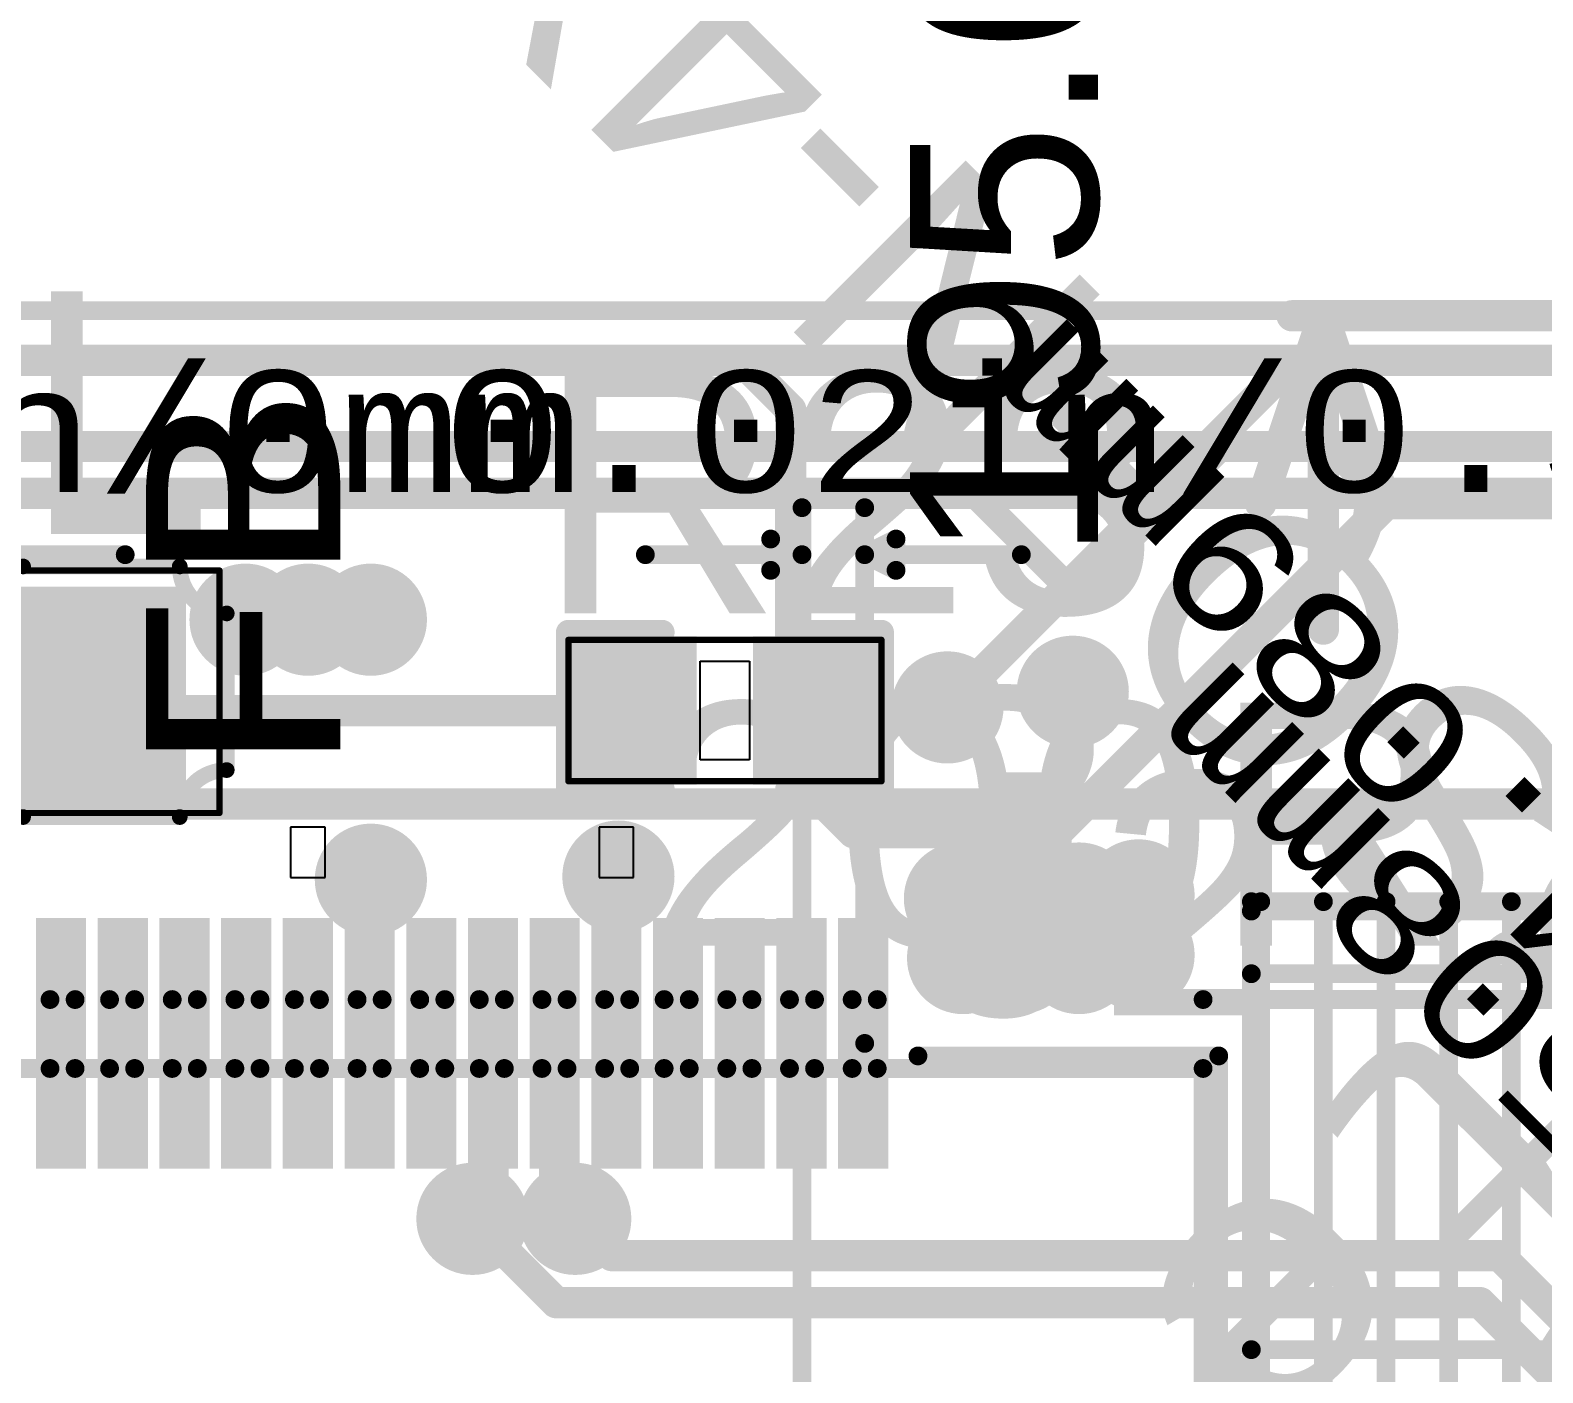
# Model space of a CAD drawing. Header units: inches. Extents: x -2.12 to 4.45, y -3.15 to 1.57.
# Drawn here: x 0.6201 to 1.1028, y -0.063 to 0.3655 of the extents above; entities that cross this region are included whole.
import ezdxf

# ---------------------------------------------------------------- set-up
doc = ezdxf.new("R2010")
doc.units = ezdxf.units.IN
doc.header["$MEASUREMENT"] = 0
for name, color, linetype in [('Bottom', 5, 'Continuous'), ('Bottom Solder', 6, 'Continuous'), ('Dimension', 6, 'Continuous'), ('Keep-Out Layer', 6, 'Continuous'), ('Measures', 56, 'Continuous'), ('tDocu', 76, 'Continuous'), ('Top', 1, 'Continuous'), ('Top Glue Points', 56, 'Continuous'), ('Top Overlay', 2, 'Continuous'), ('Top Paste', 8, 'Continuous'), ('Top Solder', 216, 'Continuous'), ('Top Value', 56, 'Continuous'), ('tPlace', 56, 'Continuous'), ('Via Holes', 16, 'Continuous')]:
    doc.layers.add(name, color=color, linetype=linetype)
doc.styles.add('Arial', font='', dxfattribs={"height": 0.2})
doc.styles.add('Courier New', font='', dxfattribs={"height": 0.2})
doc.styles.get('Arial').set_extended_font_data('Arial')
doc.styles.get('Courier New').set_extended_font_data('Courier New')

# ---------------------------------------------------------------- blocks, each defined once
blk = doc.blocks.new('LED_0805_14')
at = {"layer": 'Top'}
for points in [[(-0.06299, 0.02953), (-0.01181, 0.02953), (-0.01181, -0.02953), (-0.06299, -0.02953)], [(0.01181, 0.02953), (0.06299, 0.02953), (0.06299, -0.02953), (0.01181, -0.02953)]]:
    blk.add_hatch(color=1, dxfattribs=at).paths.add_polyline_path(points)
at = {"layer": 'Top Paste'}
for points in [[(-0.06299, 0.02953), (-0.01181, 0.02953), (-0.01181, -0.02953), (-0.06299, -0.02953)], [(0.01181, 0.02953), (0.06299, 0.02953), (0.06299, -0.02953), (0.01181, -0.02953)]]:
    blk.add_hatch(color=8, dxfattribs=at).paths.add_polyline_path(points)
at = {"layer": 'Top Solder'}
for points in [[(-0.06699, 0.03353), (-0.00781, 0.03353), (-0.00781, -0.03353), (-0.06699, -0.03353)], [(0.00781, 0.03353), (0.06699, 0.03353), (0.06699, -0.03353), (0.00781, -0.03353)]]:
    blk.add_hatch(color=216, dxfattribs=at).paths.add_polyline_path(points)
at = {"layer": 'Top', "const_width": 0.002}
for points in [[(-0.07768, 0.0387), (-0.07768, -0.0387)], [(0.07768, 0.0387), (-0.07768, 0.0387)], [(0.07768, 0.0387), (0.07768, -0.0387)], [(0.07768, -0.0387), (-0.07768, -0.0387)]]:
    blk.add_lwpolyline(points, dxfattribs=at)
at = {"layer": 'Top', "const_width": 0.001}
for points in [[(-0.07818, 0.0387, 1), (-0.07718, 0.0387, 1)], [(-0.07818, 0.0387, 1), (-0.07718, 0.0387, 1)], [(0.07718, 0.0387, 1), (0.07818, 0.0387, 1)], [(0.07718, 0.0387, 1), (0.07818, 0.0387, 1)], [(-0.07818, -0.0387, 1), (-0.07718, -0.0387, 1)], [(-0.07818, -0.0387, 1), (-0.07718, -0.0387, 1)], [(0.07718, -0.0387, 1), (0.07818, -0.0387, 1)], [(0.07718, -0.0387, 1), (0.07818, -0.0387, 1)]]:
    blk.add_lwpolyline(points, format="xyb", close=True, dxfattribs=at)
at = {"layer": 'tPlace', "const_width": 0.005}
for points in [[(-0.065, 0.04, -0.414214), (-0.08, 0.025)], [(-0.08, -0.025, -0.414214), (-0.065, -0.04)]]:
    blk.add_lwpolyline(points, format="xyb", dxfattribs=at)
for points in [[(-0.015, 0.04), (-0.065, 0.04)], [(0.075, 0.04), (0.015, 0.04)], [(0.075, 0.04), (0.075, -0.04)], [(0.085, 0.04), (0.085, -0.04)], [(-0.08, 0.025), (-0.08, -0.025)], [(-0.015, -0.04), (-0.065, -0.04)], [(0.075, -0.04), (0.015, -0.04)]]:
    blk.add_lwpolyline(points, dxfattribs=at)
at = {"layer": 'tPlace', "const_width": 0.0025}
for points in [[(-0.06625, 0.04, 1), (-0.06375, 0.04, 1)], [(-0.06625, 0.04, 1), (-0.06375, 0.04, 1)], [(-0.01625, 0.04, 1), (-0.01375, 0.04, 1)], [(0.01375, 0.04, 1), (0.01625, 0.04, 1)], [(0.07375, 0.04, 1), (0.07625, 0.04, 1)], [(0.07375, 0.04, 1), (0.07625, 0.04, 1)], [(0.08375, 0.04, 1), (0.08625, 0.04, 1)], [(-0.08125, 0.025, 1), (-0.07875, 0.025, 1)], [(-0.08125, 0.025, 1), (-0.07875, 0.025, 1)], [(-0.08125, -0.025, 1), (-0.07875, -0.025, 1)], [(-0.08125, -0.025, 1), (-0.07875, -0.025, 1)], [(-0.06625, -0.04, 1), (-0.06375, -0.04, 1)], [(-0.06625, -0.04, 1), (-0.06375, -0.04, 1)], [(-0.01625, -0.04, 1), (-0.01375, -0.04, 1)], [(0.01375, -0.04, 1), (0.01625, -0.04, 1)], [(0.07375, -0.04, 1), (0.07625, -0.04, 1)], [(0.07375, -0.04, 1), (0.07625, -0.04, 1)], [(0.08375, -0.04, 1), (0.08625, -0.04, 1)]]:
    blk.add_lwpolyline(points, format="xyb", close=True, dxfattribs=at)
blk = doc.blocks.new('SMD3225_3_2X2_5X0_7_MTC_L_43')
at = {"layer": 'Measures', "style": 'Courier New'}
for s, p in [('Inner Pad Padstyle: RX47Y-4D0T', (-0.666, -0.315)), ('Outer Pad Padstyle: RX47Y59D0T', (-0.659, -0.415)), ('Alternate 1 Padstyle: OX60Y90D30P', (-0.712, -0.515)), ('Alternate 2 Padstyle: OX90Y60D30P', (-0.712, -0.615))]:
    blk.add_text(s, height=0.0775, dxfattribs=at).set_placement(p)
blk = doc.blocks.new('SQFN24_4X4_45')
at = {"layer": 'Measures', "style": 'Courier New'}
for s, height, p in [('0.02in/0.508mm', 0.03875, (0.208, 0.028)), ('0.161in/4.089mm', 0.03875, (0.284, -0.012)), ('Default Padstyle: RX10Y36D0T', 0.0775, (-0.599, -0.406)), ('Heat Tab Padstyle: RX98Y98D0T', 0.0775, (-0.636, -0.466)), ('Alt 1 Padstyle: OX60Y90D30P', 0.0775, (-0.583, -0.586)), ('Alt 2 Padstyle: OX90Y60D30P', 0.0775, (-0.583, -0.646))]:
    blk.add_text(s, height=height, dxfattribs=at).set_placement(p)
blk = doc.blocks.new('R0603_70')
at = {"layer": 'Top'}
for points in [[(-0.043, 0.0197), (-0.013, 0.0197), (-0.013, -0.0197), (-0.043, -0.0197)], [(0.013, 0.0197), (0.043, 0.0197), (0.043, -0.0197), (0.013, -0.0197)]]:
    blk.add_hatch(color=1, dxfattribs=at).paths.add_polyline_path(points)
at = {"layer": 'Top Paste'}
for points in [[(-0.043, 0.0197), (-0.013, 0.0197), (-0.013, -0.0197), (-0.043, -0.0197)], [(0.013, 0.0197), (0.043, 0.0197), (0.043, -0.0197), (0.013, -0.0197)]]:
    blk.add_hatch(color=8, dxfattribs=at).paths.add_polyline_path(points)
at = {"layer": 'Top Solder'}
for points in [[(-0.047, 0.0237), (-0.009, 0.0237), (-0.009, -0.0237), (-0.047, -0.0237)], [(0.009, 0.0237), (0.047, 0.0237), (0.047, -0.0237), (0.009, -0.0237)]]:
    blk.add_hatch(color=216, dxfattribs=at).paths.add_polyline_path(points)
at = {"layer": 'Top', "const_width": 0.002}
for points in [[(-0.04996, -0.02256), (-0.04996, 0.02256)], [(-0.04996, 0.02256), (0.04996, 0.02256)], [(0.04996, -0.02256), (0.04996, 0.02256)], [(-0.04996, -0.02256), (0.04996, -0.02256)]]:
    blk.add_lwpolyline(points, dxfattribs=at)
at = {"layer": 'Top', "const_width": 0.001}
for points in [[(-0.05046, 0.02256, 1), (-0.04946, 0.02256, 1)], [(-0.05046, 0.02256, 1), (-0.04946, 0.02256, 1)], [(0.04946, 0.02256, 1), (0.05046, 0.02256, 1)], [(0.04946, 0.02256, 1), (0.05046, 0.02256, 1)], [(-0.05046, -0.02256, 1), (-0.04946, -0.02256, 1)], [(-0.05046, -0.02256, 1), (-0.04946, -0.02256, 1)], [(0.04946, -0.02256, 1), (0.05046, -0.02256, 1)], [(0.04946, -0.02256, 1), (0.05046, -0.02256, 1)]]:
    blk.add_lwpolyline(points, format="xyb", close=True, dxfattribs=at)
at = {"layer": 'Top Glue Points'}
for p, q in [((-0.00787, -0.01575), (-0.00787, 0.01575)), ((-0.00787, 0.01575), (0.00787, 0.01575)), ((0.00787, 0.01575), (0.00787, -0.01575)), ((0.00787, -0.01575), (-0.00787, -0.01575))]:
    blk.add_line(p, q, dxfattribs=at)
at = {"layer": 'tPlace', "const_width": 0.00787}
for points in [[(-0.05, -0.025), (-0.05, 0.025)], [(-0.05, 0.025), (-0.02, 0.025)], [(0.02, 0.025), (0.05, 0.025)], [(0.05, -0.025), (0.05, 0.025)], [(-0.05, -0.025), (-0.02, -0.025)], [(0.02, -0.025), (0.05, -0.025)]]:
    blk.add_lwpolyline(points, dxfattribs=at)
at = {"layer": 'tPlace', "const_width": 0.00394}
for points in [[(-0.05197, 0.025, 1), (-0.04803, 0.025, 1)], [(-0.05197, 0.025, 1), (-0.04803, 0.025, 1)], [(-0.02197, 0.025, 1), (-0.01803, 0.025, 1)], [(0.01803, 0.025, 1), (0.02197, 0.025, 1)], [(0.04803, 0.025, 1), (0.05197, 0.025, 1)], [(0.04803, 0.025, 1), (0.05197, 0.025, 1)], [(-0.05197, -0.025, 1), (-0.04803, -0.025, 1)], [(-0.05197, -0.025, 1), (-0.04803, -0.025, 1)], [(-0.02197, -0.025, 1), (-0.01803, -0.025, 1)], [(0.01803, -0.025, 1), (0.02197, -0.025, 1)], [(0.04803, -0.025, 1), (0.05197, -0.025, 1)], [(0.04803, -0.025, 1), (0.05197, -0.025, 1)]]:
    blk.add_lwpolyline(points, format="xyb", close=True, dxfattribs=at)
blk = doc.blocks.new('CONN_QTH_030_02_L_D_A_K_FR_S00_72')
at = {"layer": 'Top'}
for points in [[(0.02553, 0.162), (0.03353, 0.162), (0.03353, 0.09), (0.02553, 0.09)], [(0.04523, 0.162), (0.05323, 0.162), (0.05323, 0.09), (0.04523, 0.09)], [(0.06492, 0.162), (0.07292, 0.162), (0.07292, 0.09), (0.06492, 0.09)], [(0.0846, 0.162), (0.0926, 0.162), (0.0926, 0.09), (0.0846, 0.09)], [(0.1043, 0.162), (0.1123, 0.162), (0.1123, 0.09), (0.1043, 0.09)], [(0.12399, 0.162), (0.13199, 0.162), (0.13199, 0.09), (0.12399, 0.09)], [(0.14368, 0.162), (0.15168, 0.162), (0.15168, 0.09), (0.14368, 0.09)], [(0.16337, 0.162), (0.17137, 0.162), (0.17137, 0.09), (0.16337, 0.09)], [(0.18306, 0.162), (0.19106, 0.162), (0.19106, 0.09), (0.18306, 0.09)], [(0.20275, 0.162), (0.21075, 0.162), (0.21075, 0.09), (0.20275, 0.09)], [(0.22244, 0.162), (0.23044, 0.162), (0.23044, 0.09), (0.22244, 0.09)], [(0.24213, 0.162), (0.25013, 0.162), (0.25013, 0.09), (0.24213, 0.09)], [(0.26182, 0.162), (0.26982, 0.162), (0.26982, 0.09), (0.26182, 0.09)], [(0.28151, 0.162), (0.28951, 0.162), (0.28951, 0.09), (0.28151, 0.09)]]:
    blk.add_hatch(color=1, dxfattribs=at).paths.add_polyline_path(points)
at = {"layer": 'Top Paste'}
for points in [[(0.02553, 0.162), (0.03353, 0.162), (0.03353, 0.09), (0.02553, 0.09)], [(0.04523, 0.162), (0.05323, 0.162), (0.05323, 0.09), (0.04523, 0.09)], [(0.06492, 0.162), (0.07292, 0.162), (0.07292, 0.09), (0.06492, 0.09)], [(0.0846, 0.162), (0.0926, 0.162), (0.0926, 0.09), (0.0846, 0.09)], [(0.1043, 0.162), (0.1123, 0.162), (0.1123, 0.09), (0.1043, 0.09)], [(0.12399, 0.162), (0.13199, 0.162), (0.13199, 0.09), (0.12399, 0.09)], [(0.14368, 0.162), (0.15168, 0.162), (0.15168, 0.09), (0.14368, 0.09)], [(0.16337, 0.162), (0.17137, 0.162), (0.17137, 0.09), (0.16337, 0.09)], [(0.18306, 0.162), (0.19106, 0.162), (0.19106, 0.09), (0.18306, 0.09)], [(0.20275, 0.162), (0.21075, 0.162), (0.21075, 0.09), (0.20275, 0.09)], [(0.22244, 0.162), (0.23044, 0.162), (0.23044, 0.09), (0.22244, 0.09)], [(0.24213, 0.162), (0.25013, 0.162), (0.25013, 0.09), (0.24213, 0.09)], [(0.26182, 0.162), (0.26982, 0.162), (0.26982, 0.09), (0.26182, 0.09)], [(0.28151, 0.162), (0.28951, 0.162), (0.28951, 0.09), (0.28151, 0.09)]]:
    blk.add_hatch(color=8, dxfattribs=at).paths.add_polyline_path(points)
at = {"layer": 'Top Solder'}
for points in [[(0.02153, 0.166), (0.03753, 0.166), (0.03753, 0.086), (0.02153, 0.086)], [(0.04123, 0.166), (0.05723, 0.166), (0.05723, 0.086), (0.04123, 0.086)], [(0.06092, 0.166), (0.07692, 0.166), (0.07692, 0.086), (0.06092, 0.086)], [(0.0806, 0.166), (0.0966, 0.166), (0.0966, 0.086), (0.0806, 0.086)], [(0.1003, 0.166), (0.1163, 0.166), (0.1163, 0.086), (0.1003, 0.086)], [(0.11999, 0.166), (0.13599, 0.166), (0.13599, 0.086), (0.11999, 0.086)], [(0.13968, 0.166), (0.15568, 0.166), (0.15568, 0.086), (0.13968, 0.086)], [(0.15937, 0.166), (0.17537, 0.166), (0.17537, 0.086), (0.15937, 0.086)], [(0.17906, 0.166), (0.19506, 0.166), (0.19506, 0.086), (0.17906, 0.086)], [(0.19875, 0.166), (0.21475, 0.166), (0.21475, 0.086), (0.19875, 0.086)], [(0.21844, 0.166), (0.23444, 0.166), (0.23444, 0.086), (0.21844, 0.086)], [(0.23813, 0.166), (0.25413, 0.166), (0.25413, 0.086), (0.23813, 0.086)], [(0.25782, 0.166), (0.27382, 0.166), (0.27382, 0.086), (0.25782, 0.086)], [(0.27751, 0.166), (0.29351, 0.166), (0.29351, 0.086), (0.27751, 0.086)]]:
    blk.add_hatch(color=216, dxfattribs=at).paths.add_polyline_path(points)
at = {"layer": 'Measures', "const_width": 0.006}
for points in [[(0.266, 0.282), (0.266, 0.297)], [(0.286, 0.282), (0.286, 0.297)], [(0.256, 0.277), (0.256, 0.287)], [(0.256, 0.287), (0.266, 0.282)], [(0.286, 0.282), (0.296, 0.287)], [(0.296, 0.277), (0.296, 0.287)], [(0, 0.282), (0.05, 0.282)], [(0.216, 0.282), (0.266, 0.282)], [(0.256, 0.277), (0.266, 0.282)], [(0.266, 0), (0.266, 0.282)], [(0.286, 0.282), (0.296, 0.277)], [(0.286, 0.282), (0.336, 0.282)], [(0.286, 0.126), (0.286, 0.282)], [(0.394, 0.14), (0.714, 0.14)]]:
    blk.add_lwpolyline(points, dxfattribs=at)
at = {"layer": 'Measures', "const_width": 0.003}
for points in [[(0.2645, 0.297, 1), (0.2675, 0.297, 1)], [(0.2845, 0.297, 1), (0.2875, 0.297, 1)], [(0.2545, 0.287, 1), (0.2575, 0.287, 1)], [(0.2545, 0.287, 1), (0.2575, 0.287, 1)], [(0.2945, 0.287, 1), (0.2975, 0.287, 1)], [(0.2945, 0.287, 1), (0.2975, 0.287, 1)], [(0.0485, 0.282, 1), (0.0515, 0.282, 1)], [(0.2145, 0.282, 1), (0.2175, 0.282, 1)], [(0.2645, 0.282, 1), (0.2675, 0.282, 1)], [(0.2645, 0.282, 1), (0.2675, 0.282, 1)], [(0.2645, 0.282, 1), (0.2675, 0.282, 1)], [(0.2645, 0.282, 1), (0.2675, 0.282, 1)], [(0.2645, 0.282, 1), (0.2675, 0.282, 1)], [(0.2845, 0.282, 1), (0.2875, 0.282, 1)], [(0.2845, 0.282, 1), (0.2875, 0.282, 1)], [(0.2845, 0.282, 1), (0.2875, 0.282, 1)], [(0.2845, 0.282, 1), (0.2875, 0.282, 1)], [(0.2845, 0.282, 1), (0.2875, 0.282, 1)], [(0.3345, 0.282, 1), (0.3375, 0.282, 1)], [(0.2545, 0.277, 1), (0.2575, 0.277, 1)], [(0.2545, 0.277, 1), (0.2575, 0.277, 1)], [(0.2945, 0.277, 1), (0.2975, 0.277, 1)], [(0.2945, 0.277, 1), (0.2975, 0.277, 1)], [(0.3925, 0.14, 1), (0.3955, 0.14, 1)], [(0.2845, 0.126, 1), (0.2875, 0.126, 1)]]:
    blk.add_lwpolyline(points, format="xyb", close=True, dxfattribs=at)
at = {"layer": 'tDocu', "const_width": 0.006}
for points in [[(0.026, 0.118), (0.026, 0.14)], [(0.026, 0.14), (0.034, 0.14)], [(0.034, 0.118), (0.034, 0.14)], [(0.045, 0.118), (0.045, 0.14)], [(0.045, 0.14), (0.053, 0.14)], [(0.053, 0.118), (0.053, 0.14)], [(0.065, 0.118), (0.065, 0.14)], [(0.065, 0.14), (0.073, 0.14)], [(0.073, 0.118), (0.073, 0.14)], [(0.085, 0.118), (0.085, 0.14)], [(0.085, 0.14), (0.093, 0.14)], [(0.093, 0.118), (0.093, 0.14)], [(0.104, 0.118), (0.104, 0.14)], [(0.104, 0.14), (0.112, 0.14)], [(0.112, 0.118), (0.112, 0.14)], [(0.124, 0.118), (0.124, 0.14)], [(0.124, 0.14), (0.132, 0.14)], [(0.132, 0.118), (0.132, 0.14)], [(0.144, 0.118), (0.144, 0.14)], [(0.144, 0.14), (0.152, 0.14)], [(0.152, 0.118), (0.152, 0.14)], [(0.163, 0.118), (0.163, 0.14)], [(0.163, 0.14), (0.171, 0.14)], [(0.171, 0.118), (0.171, 0.14)], [(0.183, 0.118), (0.183, 0.14)], [(0.183, 0.14), (0.191, 0.14)], [(0.191, 0.118), (0.191, 0.14)], [(0.203, 0.118), (0.203, 0.14)], [(0.203, 0.14), (0.211, 0.14)], [(0.211, 0.118), (0.211, 0.14)], [(0.222, 0.118), (0.222, 0.14)], [(0.222, 0.14), (0.23, 0.14)], [(0.23, 0.118), (0.23, 0.14)], [(0.242, 0.118), (0.242, 0.14)], [(0.242, 0.14), (0.25, 0.14)], [(0.25, 0.118), (0.25, 0.14)], [(0.262, 0.118), (0.262, 0.14)], [(0.262, 0.14), (0.27, 0.14)], [(0.27, 0.118), (0.27, 0.14)], [(0.282, 0.118), (0.282, 0.14)], [(0.282, 0.14), (0.29, 0.14)], [(0.29, 0.118), (0.29, 0.14)], [(-0.222, 0.118), (0.222, 0.118)], [(0.014, 0.118), (0.026, 0.118)], [(0.026, 0.118), (0.034, 0.118)], [(0.034, 0.118), (0.045, 0.118)], [(0.045, 0.118), (0.053, 0.118)], [(0.053, 0.118), (0.065, 0.118)], [(0.065, 0.118), (0.073, 0.118)], [(0.073, 0.118), (0.085, 0.118)], [(0.085, 0.118), (0.093, 0.118)], [(0.093, 0.118), (0.104, 0.118)], [(0.104, 0.118), (0.112, 0.118)], [(0.112, 0.118), (0.124, 0.118)], [(0.124, 0.118), (0.132, 0.118)], [(0.132, 0.118), (0.144, 0.118)], [(0.144, 0.118), (0.152, 0.118)], [(0.152, 0.118), (0.163, 0.118)], [(0.163, 0.118), (0.171, 0.118)], [(0.171, 0.118), (0.183, 0.118)], [(0.183, 0.118), (0.191, 0.118)], [(0.191, 0.118), (0.203, 0.118)], [(0.203, 0.118), (0.211, 0.118)], [(0.211, 0.118), (0.222, 0.118)], [(0.222, 0.118), (0.23, 0.118)], [(0.23, 0.118), (0.242, 0.118)], [(0.242, 0.118), (0.25, 0.118)], [(0.25, 0.118), (0.262, 0.118)], [(0.262, 0.118), (0.27, 0.118)], [(0.27, 0.118), (0.282, 0.118)], [(0.282, 0.118), (0.29, 0.118)], [(0.29, 0.118), (0.394, 0.118)], [(0.394, -0.118), (0.394, 0.118)]]:
    blk.add_lwpolyline(points, dxfattribs=at)
at = {"layer": 'tDocu', "const_width": 0.003}
for points in [[(0.0245, 0.14, 1), (0.0275, 0.14, 1)], [(0.0245, 0.14, 1), (0.0275, 0.14, 1)], [(0.0325, 0.14, 1), (0.0355, 0.14, 1)], [(0.0325, 0.14, 1), (0.0355, 0.14, 1)], [(0.0435, 0.14, 1), (0.0465, 0.14, 1)], [(0.0435, 0.14, 1), (0.0465, 0.14, 1)], [(0.0515, 0.14, 1), (0.0545, 0.14, 1)], [(0.0515, 0.14, 1), (0.0545, 0.14, 1)], [(0.0635, 0.14, 1), (0.0665, 0.14, 1)], [(0.0635, 0.14, 1), (0.0665, 0.14, 1)], [(0.0715, 0.14, 1), (0.0745, 0.14, 1)], [(0.0715, 0.14, 1), (0.0745, 0.14, 1)], [(0.0835, 0.14, 1), (0.0865, 0.14, 1)], [(0.0835, 0.14, 1), (0.0865, 0.14, 1)], [(0.0915, 0.14, 1), (0.0945, 0.14, 1)], [(0.0915, 0.14, 1), (0.0945, 0.14, 1)], [(0.1025, 0.14, 1), (0.1055, 0.14, 1)], [(0.1025, 0.14, 1), (0.1055, 0.14, 1)], [(0.1105, 0.14, 1), (0.1135, 0.14, 1)], [(0.1105, 0.14, 1), (0.1135, 0.14, 1)], [(0.1225, 0.14, 1), (0.1255, 0.14, 1)], [(0.1225, 0.14, 1), (0.1255, 0.14, 1)], [(0.1305, 0.14, 1), (0.1335, 0.14, 1)], [(0.1305, 0.14, 1), (0.1335, 0.14, 1)], [(0.1425, 0.14, 1), (0.1455, 0.14, 1)], [(0.1425, 0.14, 1), (0.1455, 0.14, 1)], [(0.1505, 0.14, 1), (0.1535, 0.14, 1)], [(0.1505, 0.14, 1), (0.1535, 0.14, 1)], [(0.1615, 0.14, 1), (0.1645, 0.14, 1)], [(0.1615, 0.14, 1), (0.1645, 0.14, 1)], [(0.1695, 0.14, 1), (0.1725, 0.14, 1)], [(0.1695, 0.14, 1), (0.1725, 0.14, 1)], [(0.1815, 0.14, 1), (0.1845, 0.14, 1)], [(0.1815, 0.14, 1), (0.1845, 0.14, 1)], [(0.1895, 0.14, 1), (0.1925, 0.14, 1)], [(0.1895, 0.14, 1), (0.1925, 0.14, 1)], [(0.2015, 0.14, 1), (0.2045, 0.14, 1)], [(0.2015, 0.14, 1), (0.2045, 0.14, 1)], [(0.2095, 0.14, 1), (0.2125, 0.14, 1)], [(0.2095, 0.14, 1), (0.2125, 0.14, 1)], [(0.2205, 0.14, 1), (0.2235, 0.14, 1)], [(0.2205, 0.14, 1), (0.2235, 0.14, 1)], [(0.2285, 0.14, 1), (0.2315, 0.14, 1)], [(0.2285, 0.14, 1), (0.2315, 0.14, 1)], [(0.2405, 0.14, 1), (0.2435, 0.14, 1)], [(0.2405, 0.14, 1), (0.2435, 0.14, 1)], [(0.2485, 0.14, 1), (0.2515, 0.14, 1)], [(0.2485, 0.14, 1), (0.2515, 0.14, 1)], [(0.2605, 0.14, 1), (0.2635, 0.14, 1)], [(0.2605, 0.14, 1), (0.2635, 0.14, 1)], [(0.2685, 0.14, 1), (0.2715, 0.14, 1)], [(0.2685, 0.14, 1), (0.2715, 0.14, 1)], [(0.2805, 0.14, 1), (0.2835, 0.14, 1)], [(0.2805, 0.14, 1), (0.2835, 0.14, 1)], [(0.2885, 0.14, 1), (0.2915, 0.14, 1)], [(0.2885, 0.14, 1), (0.2915, 0.14, 1)], [(0.0245, 0.118, 1), (0.0275, 0.118, 1)], [(0.0245, 0.118, 1), (0.0275, 0.118, 1)], [(0.0245, 0.118, 1), (0.0275, 0.118, 1)], [(0.0325, 0.118, 1), (0.0355, 0.118, 1)], [(0.0325, 0.118, 1), (0.0355, 0.118, 1)], [(0.0325, 0.118, 1), (0.0355, 0.118, 1)], [(0.0435, 0.118, 1), (0.0465, 0.118, 1)], [(0.0435, 0.118, 1), (0.0465, 0.118, 1)], [(0.0435, 0.118, 1), (0.0465, 0.118, 1)], [(0.0515, 0.118, 1), (0.0545, 0.118, 1)], [(0.0515, 0.118, 1), (0.0545, 0.118, 1)], [(0.0515, 0.118, 1), (0.0545, 0.118, 1)], [(0.0635, 0.118, 1), (0.0665, 0.118, 1)], [(0.0635, 0.118, 1), (0.0665, 0.118, 1)], [(0.0635, 0.118, 1), (0.0665, 0.118, 1)], [(0.0715, 0.118, 1), (0.0745, 0.118, 1)], [(0.0715, 0.118, 1), (0.0745, 0.118, 1)], [(0.0715, 0.118, 1), (0.0745, 0.118, 1)], [(0.0835, 0.118, 1), (0.0865, 0.118, 1)], [(0.0835, 0.118, 1), (0.0865, 0.118, 1)], [(0.0835, 0.118, 1), (0.0865, 0.118, 1)], [(0.0915, 0.118, 1), (0.0945, 0.118, 1)], [(0.0915, 0.118, 1), (0.0945, 0.118, 1)], [(0.0915, 0.118, 1), (0.0945, 0.118, 1)], [(0.1025, 0.118, 1), (0.1055, 0.118, 1)], [(0.1025, 0.118, 1), (0.1055, 0.118, 1)], [(0.1025, 0.118, 1), (0.1055, 0.118, 1)], [(0.1105, 0.118, 1), (0.1135, 0.118, 1)], [(0.1105, 0.118, 1), (0.1135, 0.118, 1)], [(0.1105, 0.118, 1), (0.1135, 0.118, 1)], [(0.1225, 0.118, 1), (0.1255, 0.118, 1)], [(0.1225, 0.118, 1), (0.1255, 0.118, 1)], [(0.1225, 0.118, 1), (0.1255, 0.118, 1)], [(0.1305, 0.118, 1), (0.1335, 0.118, 1)], [(0.1305, 0.118, 1), (0.1335, 0.118, 1)], [(0.1305, 0.118, 1), (0.1335, 0.118, 1)], [(0.1425, 0.118, 1), (0.1455, 0.118, 1)], [(0.1425, 0.118, 1), (0.1455, 0.118, 1)], [(0.1425, 0.118, 1), (0.1455, 0.118, 1)], [(0.1505, 0.118, 1), (0.1535, 0.118, 1)], [(0.1505, 0.118, 1), (0.1535, 0.118, 1)], [(0.1505, 0.118, 1), (0.1535, 0.118, 1)], [(0.1615, 0.118, 1), (0.1645, 0.118, 1)], [(0.1615, 0.118, 1), (0.1645, 0.118, 1)], [(0.1615, 0.118, 1), (0.1645, 0.118, 1)], [(0.1695, 0.118, 1), (0.1725, 0.118, 1)], [(0.1695, 0.118, 1), (0.1725, 0.118, 1)], [(0.1695, 0.118, 1), (0.1725, 0.118, 1)], [(0.1815, 0.118, 1), (0.1845, 0.118, 1)], [(0.1815, 0.118, 1), (0.1845, 0.118, 1)], [(0.1815, 0.118, 1), (0.1845, 0.118, 1)], [(0.1895, 0.118, 1), (0.1925, 0.118, 1)], [(0.1895, 0.118, 1), (0.1925, 0.118, 1)], [(0.1895, 0.118, 1), (0.1925, 0.118, 1)], [(0.2015, 0.118, 1), (0.2045, 0.118, 1)], [(0.2015, 0.118, 1), (0.2045, 0.118, 1)], [(0.2015, 0.118, 1), (0.2045, 0.118, 1)], [(0.2095, 0.118, 1), (0.2125, 0.118, 1)], [(0.2095, 0.118, 1), (0.2125, 0.118, 1)], [(0.2095, 0.118, 1), (0.2125, 0.118, 1)], [(0.2205, 0.118, 1), (0.2235, 0.118, 1)], [(0.2205, 0.118, 1), (0.2235, 0.118, 1)], [(0.2205, 0.118, 1), (0.2235, 0.118, 1)], [(0.2205, 0.118, 1), (0.2235, 0.118, 1)], [(0.2285, 0.118, 1), (0.2315, 0.118, 1)], [(0.2285, 0.118, 1), (0.2315, 0.118, 1)], [(0.2285, 0.118, 1), (0.2315, 0.118, 1)], [(0.2405, 0.118, 1), (0.2435, 0.118, 1)], [(0.2405, 0.118, 1), (0.2435, 0.118, 1)], [(0.2405, 0.118, 1), (0.2435, 0.118, 1)], [(0.2485, 0.118, 1), (0.2515, 0.118, 1)], [(0.2485, 0.118, 1), (0.2515, 0.118, 1)], [(0.2485, 0.118, 1), (0.2515, 0.118, 1)], [(0.2605, 0.118, 1), (0.2635, 0.118, 1)], [(0.2605, 0.118, 1), (0.2635, 0.118, 1)], [(0.2605, 0.118, 1), (0.2635, 0.118, 1)], [(0.2685, 0.118, 1), (0.2715, 0.118, 1)], [(0.2685, 0.118, 1), (0.2715, 0.118, 1)], [(0.2685, 0.118, 1), (0.2715, 0.118, 1)], [(0.2805, 0.118, 1), (0.2835, 0.118, 1)], [(0.2805, 0.118, 1), (0.2835, 0.118, 1)], [(0.2805, 0.118, 1), (0.2835, 0.118, 1)], [(0.2885, 0.118, 1), (0.2915, 0.118, 1)], [(0.2885, 0.118, 1), (0.2915, 0.118, 1)], [(0.2885, 0.118, 1), (0.2915, 0.118, 1)], [(0.3925, 0.118, 1), (0.3955, 0.118, 1)], [(0.3925, 0.118, 1), (0.3955, 0.118, 1)]]:
    blk.add_lwpolyline(points, format="xyb", close=True, dxfattribs=at)
at = {"layer": 'tPlace'}
for p, q in [((0.1138, 0.195), (0.1028, 0.195)), ((0.1028, 0.195), (0.1028, 0.179)), ((0.1138, 0.179), (0.1138, 0.195)), ((0.21225, 0.195), (0.20125, 0.195)), ((0.20125, 0.195), (0.20125, 0.179)), ((0.21225, 0.179), (0.21225, 0.195)), ((0.1028, 0.179), (0.1138, 0.179)), ((0.20125, 0.179), (0.21225, 0.179))]:
    blk.add_line(p, q, dxfattribs=at)
at = {"layer": 'tPlace', "const_width": 0.006}
for points in [[(0.303, 0.122), (0.399, 0.122)], [(0.399, -0.122), (0.399, 0.122)]]:
    blk.add_lwpolyline(points, dxfattribs=at)
at = {"layer": 'tPlace', "const_width": 0.003}
for points in [[(0.3015, 0.122, 1), (0.3045, 0.122, 1)], [(0.3975, 0.122, 1), (0.4005, 0.122, 1)], [(0.3975, 0.122, 1), (0.4005, 0.122, 1)]]:
    blk.add_lwpolyline(points, format="xyb", close=True, dxfattribs=at)
at = {"layer": 'Measures', "style": 'Courier New'}
for s, p in [('0in/0mm', (-0.076, 0.302)), ('0.02in/0.5mm', (0.151, 0.302))]:
    blk.add_text(s, height=0.03875, dxfattribs=at).set_placement(p)
at = {"layer": 'tDocu', "style": 'Courier New'}
blk.add_text('2', height=0.0775, dxfattribs=at).set_placement((0.292, 0.162))
at = {"layer": 'tPlace', "style": 'Courier New'}
blk.add_text('2', height=0.0775, dxfattribs=at).set_placement((0.292, 0.162))

msp = doc.modelspace()

# ---------------------------------------------------------------- hatches: boundary and pattern name
at = {"layer": 'Bottom'}
h = msp.add_hatch(color=5, dxfattribs=at)
edge = h.paths.add_edge_path()
edge.add_arc((0.6888, 0.17739), 0.013905, 0, 360)
h = msp.add_hatch(color=5, dxfattribs=at)
edge = h.paths.add_edge_path()
edge.add_arc((0.7088, 0.17739), 0.013905, 0, 360)
h = msp.add_hatch(color=5, dxfattribs=at)
edge = h.paths.add_edge_path()
edge.add_arc((0.7288, 0.17739), 0.013905, 0, 360)
h = msp.add_hatch(color=5, dxfattribs=at)
edge = h.paths.add_edge_path()
edge.add_arc((0.9528, 0.15439), 0.013905, 0, 360)
h = msp.add_hatch(color=5, dxfattribs=at)
edge = h.paths.add_edge_path()
edge.add_arc((0.9128, 0.14939), 0.013905, 0, 360)
h = msp.add_hatch(color=5, dxfattribs=at)
edge = h.paths.add_edge_path()
edge.add_arc((0.7288, 0.09439), 0.013905, 0, 360)
h = msp.add_hatch(color=5, dxfattribs=at)
edge = h.paths.add_edge_path()
edge.add_arc((0.8078, 0.09539), 0.013905, 0, 360)
h = msp.add_hatch(color=5, dxfattribs=at)
edge = h.paths.add_edge_path()
edge.add_arc((0.9168, 0.08839), 0.013905, 0, 360)
h = msp.add_hatch(color=5, dxfattribs=at)
edge = h.paths.add_edge_path()
edge.add_arc((0.9358, 0.08839), 0.013905, 0, 360)
h = msp.add_hatch(color=5, dxfattribs=at)
edge = h.paths.add_edge_path()
edge.add_arc((0.9548, 0.08839), 0.013905, 0, 360)
h = msp.add_hatch(color=5, dxfattribs=at)
edge = h.paths.add_edge_path()
edge.add_arc((0.9738, 0.08939), 0.013905, 0, 360)
h = msp.add_hatch(color=5, dxfattribs=at)
edge = h.paths.add_edge_path()
edge.add_arc((0.9178, 0.06939), 0.013905, 0, 360)
h = msp.add_hatch(color=5, dxfattribs=at)
edge = h.paths.add_edge_path()
edge.add_arc((0.9358, 0.06939), 0.013905, 0, 360)
h = msp.add_hatch(color=5, dxfattribs=at)
edge = h.paths.add_edge_path()
edge.add_arc((0.9548, 0.06939), 0.013905, 0, 360)
h = msp.add_hatch(color=5, dxfattribs=at)
edge = h.paths.add_edge_path()
edge.add_arc((0.9738, 0.07039), 0.013905, 0, 360)
h = msp.add_hatch(color=5, dxfattribs=at)
edge = h.paths.add_edge_path()
edge.add_arc((0.76121, -0.01386), 0.013905, 0, 360)
h = msp.add_hatch(color=5, dxfattribs=at)
edge = h.paths.add_edge_path()
edge.add_arc((0.79402, -0.01386), 0.013905, 0, 360)
at = {"layer": 'Bottom Solder'}
h = msp.add_hatch(color=6, dxfattribs=at)
edge = h.paths.add_edge_path()
edge.add_arc((0.6888, 0.17739), 0.017905, 0, 360)
h = msp.add_hatch(color=6, dxfattribs=at)
edge = h.paths.add_edge_path()
edge.add_arc((0.7088, 0.17739), 0.017905, 0, 360)
h = msp.add_hatch(color=6, dxfattribs=at)
edge = h.paths.add_edge_path()
edge.add_arc((0.7288, 0.17739), 0.017905, 0, 360)
h = msp.add_hatch(color=6, dxfattribs=at)
edge = h.paths.add_edge_path()
edge.add_arc((0.9528, 0.15439), 0.017905, 0, 360)
h = msp.add_hatch(color=6, dxfattribs=at)
edge = h.paths.add_edge_path()
edge.add_arc((0.9128, 0.14939), 0.017905, 0, 360)
h = msp.add_hatch(color=6, dxfattribs=at)
edge = h.paths.add_edge_path()
edge.add_arc((0.7288, 0.09439), 0.017905, 0, 360)
h = msp.add_hatch(color=6, dxfattribs=at)
edge = h.paths.add_edge_path()
edge.add_arc((0.8078, 0.09539), 0.017905, 0, 360)
h = msp.add_hatch(color=6, dxfattribs=at)
edge = h.paths.add_edge_path()
edge.add_arc((0.9168, 0.08839), 0.017905, 0, 360)
h = msp.add_hatch(color=6, dxfattribs=at)
edge = h.paths.add_edge_path()
edge.add_arc((0.9358, 0.08839), 0.017905, 0, 360)
h = msp.add_hatch(color=6, dxfattribs=at)
edge = h.paths.add_edge_path()
edge.add_arc((0.9548, 0.08839), 0.017905, 0, 360)
h = msp.add_hatch(color=6, dxfattribs=at)
edge = h.paths.add_edge_path()
edge.add_arc((0.9738, 0.08939), 0.017905, 0, 360)
h = msp.add_hatch(color=6, dxfattribs=at)
edge = h.paths.add_edge_path()
edge.add_arc((0.9178, 0.06939), 0.017905, 0, 360)
h = msp.add_hatch(color=6, dxfattribs=at)
edge = h.paths.add_edge_path()
edge.add_arc((0.9358, 0.06939), 0.017905, 0, 360)
h = msp.add_hatch(color=6, dxfattribs=at)
edge = h.paths.add_edge_path()
edge.add_arc((0.9548, 0.06939), 0.017905, 0, 360)
h = msp.add_hatch(color=6, dxfattribs=at)
edge = h.paths.add_edge_path()
edge.add_arc((0.9738, 0.07039), 0.017905, 0, 360)
h = msp.add_hatch(color=6, dxfattribs=at)
edge = h.paths.add_edge_path()
edge.add_arc((0.76121, -0.01386), 0.017905, 0, 360)
h = msp.add_hatch(color=6, dxfattribs=at)
edge = h.paths.add_edge_path()
edge.add_arc((0.79402, -0.01386), 0.017905, 0, 360)
at = {"layer": 'Top'}
h = msp.add_hatch(color=1, dxfattribs=at)
edge = h.paths.add_edge_path()
edge.add_arc((0.6888, 0.17739), 0.013905, 0, 360)
h = msp.add_hatch(color=1, dxfattribs=at)
edge = h.paths.add_edge_path()
edge.add_arc((0.7088, 0.17739), 0.013905, 0, 360)
h = msp.add_hatch(color=1, dxfattribs=at)
edge = h.paths.add_edge_path()
edge.add_arc((0.7288, 0.17739), 0.013905, 0, 360)
h = msp.add_hatch(color=1, dxfattribs=at)
edge = h.paths.add_edge_path()
edge.add_arc((0.9528, 0.15439), 0.013905, 0, 360)
h = msp.add_hatch(color=1, dxfattribs=at)
edge = h.paths.add_edge_path()
edge.add_arc((0.9128, 0.14939), 0.013905, 0, 360)
h = msp.add_hatch(color=1, dxfattribs=at)
edge = h.paths.add_edge_path()
edge.add_arc((0.7288, 0.09439), 0.013905, 0, 360)
h = msp.add_hatch(color=1, dxfattribs=at)
edge = h.paths.add_edge_path()
edge.add_arc((0.8078, 0.09539), 0.013905, 0, 360)
h = msp.add_hatch(color=1, dxfattribs=at)
edge = h.paths.add_edge_path()
edge.add_arc((0.9168, 0.08839), 0.013905, 0, 360)
h = msp.add_hatch(color=1, dxfattribs=at)
edge = h.paths.add_edge_path()
edge.add_arc((0.9358, 0.08839), 0.013905, 0, 360)
h = msp.add_hatch(color=1, dxfattribs=at)
edge = h.paths.add_edge_path()
edge.add_arc((0.9548, 0.08839), 0.013905, 0, 360)
h = msp.add_hatch(color=1, dxfattribs=at)
edge = h.paths.add_edge_path()
edge.add_arc((0.9738, 0.08939), 0.013905, 0, 360)
h = msp.add_hatch(color=1, dxfattribs=at)
edge = h.paths.add_edge_path()
edge.add_arc((0.9178, 0.06939), 0.013905, 0, 360)
h = msp.add_hatch(color=1, dxfattribs=at)
edge = h.paths.add_edge_path()
edge.add_arc((0.9358, 0.06939), 0.013905, 0, 360)
h = msp.add_hatch(color=1, dxfattribs=at)
edge = h.paths.add_edge_path()
edge.add_arc((0.9548, 0.06939), 0.013905, 0, 360)
h = msp.add_hatch(color=1, dxfattribs=at)
edge = h.paths.add_edge_path()
edge.add_arc((0.9738, 0.07039), 0.013905, 0, 360)
h = msp.add_hatch(color=1, dxfattribs=at)
edge = h.paths.add_edge_path()
edge.add_arc((0.76121, -0.01386), 0.013905, 0, 360)
h = msp.add_hatch(color=1, dxfattribs=at)
edge = h.paths.add_edge_path()
edge.add_arc((0.79402, -0.01386), 0.013905, 0, 360)
at = {"layer": 'Top Solder'}
h = msp.add_hatch(color=216, dxfattribs=at)
edge = h.paths.add_edge_path()
edge.add_arc((0.6888, 0.17739), 0.017905, 0, 360)
h = msp.add_hatch(color=216, dxfattribs=at)
edge = h.paths.add_edge_path()
edge.add_arc((0.7088, 0.17739), 0.017905, 0, 360)
h = msp.add_hatch(color=216, dxfattribs=at)
edge = h.paths.add_edge_path()
edge.add_arc((0.7288, 0.17739), 0.017905, 0, 360)
h = msp.add_hatch(color=216, dxfattribs=at)
edge = h.paths.add_edge_path()
edge.add_arc((0.9528, 0.15439), 0.017905, 0, 360)
h = msp.add_hatch(color=216, dxfattribs=at)
edge = h.paths.add_edge_path()
edge.add_arc((0.9128, 0.14939), 0.017905, 0, 360)
h = msp.add_hatch(color=216, dxfattribs=at)
edge = h.paths.add_edge_path()
edge.add_arc((0.7288, 0.09439), 0.017905, 0, 360)
h = msp.add_hatch(color=216, dxfattribs=at)
edge = h.paths.add_edge_path()
edge.add_arc((0.8078, 0.09539), 0.017905, 0, 360)
h = msp.add_hatch(color=216, dxfattribs=at)
edge = h.paths.add_edge_path()
edge.add_arc((0.9168, 0.08839), 0.017905, 0, 360)
h = msp.add_hatch(color=216, dxfattribs=at)
edge = h.paths.add_edge_path()
edge.add_arc((0.9358, 0.08839), 0.017905, 0, 360)
h = msp.add_hatch(color=216, dxfattribs=at)
edge = h.paths.add_edge_path()
edge.add_arc((0.9548, 0.08839), 0.017905, 0, 360)
h = msp.add_hatch(color=216, dxfattribs=at)
edge = h.paths.add_edge_path()
edge.add_arc((0.9738, 0.08939), 0.017905, 0, 360)
h = msp.add_hatch(color=216, dxfattribs=at)
edge = h.paths.add_edge_path()
edge.add_arc((0.9178, 0.06939), 0.017905, 0, 360)
h = msp.add_hatch(color=216, dxfattribs=at)
edge = h.paths.add_edge_path()
edge.add_arc((0.9358, 0.06939), 0.017905, 0, 360)
h = msp.add_hatch(color=216, dxfattribs=at)
edge = h.paths.add_edge_path()
edge.add_arc((0.9548, 0.06939), 0.017905, 0, 360)
h = msp.add_hatch(color=216, dxfattribs=at)
edge = h.paths.add_edge_path()
edge.add_arc((0.9738, 0.07039), 0.017905, 0, 360)
h = msp.add_hatch(color=216, dxfattribs=at)
edge = h.paths.add_edge_path()
edge.add_arc((0.76121, -0.01386), 0.017905, 0, 360)
h = msp.add_hatch(color=216, dxfattribs=at)
edge = h.paths.add_edge_path()
edge.add_arc((0.79402, -0.01386), 0.017905, 0, 360)
at = {"layer": 'Via Holes'}
h = msp.add_hatch(color=7, dxfattribs=at)
edge = h.paths.add_edge_path()
edge.add_arc((0.6888, 0.17739), 0.005905, 0, 360)
h = msp.add_hatch(color=7, dxfattribs=at)
edge = h.paths.add_edge_path()
edge.add_arc((0.7088, 0.17739), 0.005905, 0, 360)
h = msp.add_hatch(color=7, dxfattribs=at)
edge = h.paths.add_edge_path()
edge.add_arc((0.7288, 0.17739), 0.005905, 0, 360)
h = msp.add_hatch(color=7, dxfattribs=at)
edge = h.paths.add_edge_path()
edge.add_arc((0.9528, 0.15439), 0.005905, 0, 360)
h = msp.add_hatch(color=7, dxfattribs=at)
edge = h.paths.add_edge_path()
edge.add_arc((0.9128, 0.14939), 0.005905, 0, 360)
h = msp.add_hatch(color=7, dxfattribs=at)
edge = h.paths.add_edge_path()
edge.add_arc((0.7288, 0.09439), 0.005905, 0, 360)
h = msp.add_hatch(color=7, dxfattribs=at)
edge = h.paths.add_edge_path()
edge.add_arc((0.8078, 0.09539), 0.005905, 0, 360)
h = msp.add_hatch(color=7, dxfattribs=at)
edge = h.paths.add_edge_path()
edge.add_arc((0.9168, 0.08839), 0.005905, 0, 360)
h = msp.add_hatch(color=7, dxfattribs=at)
edge = h.paths.add_edge_path()
edge.add_arc((0.9358, 0.08839), 0.005905, 0, 360)
h = msp.add_hatch(color=7, dxfattribs=at)
edge = h.paths.add_edge_path()
edge.add_arc((0.9548, 0.08839), 0.005905, 0, 360)
h = msp.add_hatch(color=7, dxfattribs=at)
edge = h.paths.add_edge_path()
edge.add_arc((0.9738, 0.08939), 0.005905, 0, 360)
h = msp.add_hatch(color=7, dxfattribs=at)
edge = h.paths.add_edge_path()
edge.add_arc((0.9178, 0.06939), 0.005905, 0, 360)
h = msp.add_hatch(color=7, dxfattribs=at)
edge = h.paths.add_edge_path()
edge.add_arc((0.9358, 0.06939), 0.005905, 0, 360)
h = msp.add_hatch(color=7, dxfattribs=at)
edge = h.paths.add_edge_path()
edge.add_arc((0.9548, 0.06939), 0.005905, 0, 360)
h = msp.add_hatch(color=7, dxfattribs=at)
edge = h.paths.add_edge_path()
edge.add_arc((0.9738, 0.07039), 0.005905, 0, 360)
h = msp.add_hatch(color=7, dxfattribs=at)
edge = h.paths.add_edge_path()
edge.add_arc((0.76121, -0.01386), 0.005905, 0, 360)
h = msp.add_hatch(color=7, dxfattribs=at)
edge = h.paths.add_edge_path()
edge.add_arc((0.79402, -0.01386), 0.005905, 0, 360)

# ---------------------------------------------------------------- linework, layer by layer
at = {"layer": 'Bottom', "const_width": 0.01}
for points in [[(0.5728, 0.26017), (0.84702, 0.26017)], [(0.84702, 0.26017), (0.8628, 0.24439)], [(0.9128, 0.14939), (1.02358, 0.26017)], [(1.02358, 0.26017), (1.39702, 0.26017)], [(0.8628, 0.12939), (0.8628, 0.24439)], [(0.9478, 0.10939), (1.0528, 0.21439)], [(1.0528, 0.21439), (1.3578, 0.21439)], [(0.8628, 0.12939), (0.8828, 0.10939)], [(0.8828, 0.10939), (0.9478, 0.10939)], [(0.76121, -0.01386), (0.78795, -0.04061)], [(0.79402, -0.01386), (0.80577, -0.02561)], [(0.80577, -0.02561), (1.08901, -0.02561)], [(1.08901, -0.02561), (1.21518, -0.15177)], [(0.78795, -0.04061), (1.0828, -0.04061)], [(1.0828, -0.04061), (1.3878, -0.34561)]]:
    msp.add_lwpolyline(points, dxfattribs=at)
at = {"layer": 'Bottom', "const_width": 0.005}
for points in [[(0.84452, 0.26017, 1), (0.84952, 0.26017, 1)], [(0.84452, 0.26017, 1), (0.84952, 0.26017, 1)], [(1.02108, 0.26017, 1), (1.02608, 0.26017, 1)], [(1.02108, 0.26017, 1), (1.02608, 0.26017, 1)], [(0.8603, 0.24439, 1), (0.8653, 0.24439, 1)], [(0.8603, 0.24439, 1), (0.8653, 0.24439, 1)], [(1.0503, 0.21439, 1), (1.0553, 0.21439, 1)], [(1.0503, 0.21439, 1), (1.0553, 0.21439, 1)], [(0.9103, 0.14939, 1), (0.9153, 0.14939, 1)], [(0.8603, 0.12939, 1), (0.8653, 0.12939, 1)], [(0.8603, 0.12939, 1), (0.8653, 0.12939, 1)], [(0.8803, 0.10939, 1), (0.8853, 0.10939, 1)], [(0.8803, 0.10939, 1), (0.8853, 0.10939, 1)], [(0.9453, 0.10939, 1), (0.9503, 0.10939, 1)], [(0.9453, 0.10939, 1), (0.9503, 0.10939, 1)], [(0.75871, -0.01386, 1), (0.76371, -0.01386, 1)], [(0.79152, -0.01386, 1), (0.79652, -0.01386, 1)], [(0.80327, -0.02561, 1), (0.80827, -0.02561, 1)], [(0.80327, -0.02561, 1), (0.80827, -0.02561, 1)], [(1.08651, -0.02561, 1), (1.09151, -0.02561, 1)], [(1.08651, -0.02561, 1), (1.09151, -0.02561, 1)], [(0.78545, -0.04061, 1), (0.79045, -0.04061, 1)], [(0.78545, -0.04061, 1), (0.79045, -0.04061, 1)], [(1.0803, -0.04061, 1), (1.0853, -0.04061, 1)], [(1.0803, -0.04061, 1), (1.0853, -0.04061, 1)]]:
    msp.add_lwpolyline(points, format="xyb", close=True, dxfattribs=at)
at = {"layer": 'Dimension', "const_width": 0.006}
msp.add_lwpolyline([(-0.65035, 0.27604), (2.89296, 0.27604)], dxfattribs=at)
at = {"layer": 'Keep-Out Layer', "const_width": 0.006}
msp.add_lwpolyline([(-0.65035, 0.27604), (2.89296, 0.27604)], dxfattribs=at)
at = {"layer": 'tDocu'}
for points, const_width in [([(1.0128, 0.21439), (1.0328, 0.27439)], 0.01), ([(1.0228, 0.27439), (1.9128, 0.27439)], 0.01), ([(1.0328, 0.27439), (1.0528, 0.21439)], 0.01), ([(1.0328, 0.17439), (1.0328, 0.27439)], 0.01), ([(0.18548, 0.11856), (2.94138, 0.11856)], 0.01), ([(1.0098, -0.19503), (1.0098, 0.08739)], 0.006), ([(1.0098, 0.08739), (2.39375, 0.08739)], 0.006), ([(1.0098, 0.08439), (2.39375, 0.08439)], 0.006), ([(1.0128, -0.19503), (1.0128, 0.08739)], 0.006), ([(1.0328, -0.19503), (1.0328, 0.08739)], 0.006), ([(1.0528, -0.19503), (1.0528, 0.08739)], 0.006), ([(1.0728, -0.19503), (1.0728, 0.08739)], 0.006), ([(1.0928, -0.19503), (1.0928, 0.08739)], 0.006), ([(1.0098, 0.06439), (2.39375, 0.06439)], 0.006), ([(1.0098, -0.05561), (2.39375, -0.05561)], 0.006)]:
    msp.add_lwpolyline(points, dxfattribs=dict(at, const_width=const_width))
for points, const_width in [([(1.0203, 0.27439, 1), (1.0253, 0.27439, 1)], 0.005), ([(1.0303, 0.27439, 1), (1.0353, 0.27439, 1)], 0.005), ([(1.0303, 0.27439, 1), (1.0353, 0.27439, 1)], 0.005), ([(1.0303, 0.27439, 1), (1.0353, 0.27439, 1)], 0.005), ([(1.0103, 0.21439, 1), (1.0153, 0.21439, 1)], 0.005), ([(1.0503, 0.21439, 1), (1.0553, 0.21439, 1)], 0.005), ([(1.0303, 0.17439, 1), (1.0353, 0.17439, 1)], 0.005), ([(1.0083, 0.08739, 1), (1.0113, 0.08739, 1)], 0.003), ([(1.0083, 0.08739, 1), (1.0113, 0.08739, 1)], 0.003), ([(1.0083, 0.08439, 1), (1.0113, 0.08439, 1)], 0.003), ([(1.0113, 0.08739, 1), (1.0143, 0.08739, 1)], 0.003), ([(1.0313, 0.08739, 1), (1.0343, 0.08739, 1)], 0.003), ([(1.0513, 0.08739, 1), (1.0543, 0.08739, 1)], 0.003), ([(1.0713, 0.08739, 1), (1.0743, 0.08739, 1)], 0.003), ([(1.0913, 0.08739, 1), (1.0943, 0.08739, 1)], 0.003), ([(1.0083, 0.06439, 1), (1.0113, 0.06439, 1)], 0.003), ([(1.0083, -0.05561, 1), (1.0113, -0.05561, 1)], 0.003)]:
    msp.add_lwpolyline(points, format="xyb", close=True, dxfattribs=dict(at, const_width=const_width))
at = {"layer": 'Top', "const_width": 0.01}
for points in [[(-0.49142, 0.26017), (2.3203, 0.26017)], [(-0.4372, 0.23267), (2.28452, 0.23267)], [(-0.43099, 0.21767), (1.9728, 0.21767)], [(0.6402, 0.15439), (0.6462, 0.14839)], [(0.6462, 0.14839), (0.8138, 0.14839)], [(0.8698, 0.14839), (0.8802, 0.14939)], [(0.8802, 0.14939), (0.9128, 0.14939)], [(0.76777, -0.01386), (0.76777, 0.04214)], [(0.78746, -0.01386), (0.78746, 0.04214)], [(0.76121, -0.01386), (0.76777, -0.01386)], [(0.78746, -0.01386), (0.79402, -0.01386)]]:
    msp.add_lwpolyline(points, dxfattribs=at)
at = {"layer": 'Top', "const_width": 0.005}
for points in [[(0.6377, 0.15439, 1), (0.6427, 0.15439, 1)], [(0.6437, 0.14839, 1), (0.6487, 0.14839, 1)], [(0.6437, 0.14839, 1), (0.6487, 0.14839, 1)], [(0.8113, 0.14839, 1), (0.8163, 0.14839, 1)], [(0.8673, 0.14839, 1), (0.8723, 0.14839, 1)], [(0.8777, 0.14939, 1), (0.8827, 0.14939, 1)], [(0.8777, 0.14939, 1), (0.8827, 0.14939, 1)], [(0.9103, 0.14939, 1), (0.9153, 0.14939, 1)], [(0.76527, 0.04214, 1), (0.77027, 0.04214, 1)], [(0.78496, 0.04214, 1), (0.78996, 0.04214, 1)], [(0.75871, -0.01386, 1), (0.76371, -0.01386, 1)], [(0.76527, -0.01386, 1), (0.77027, -0.01386, 1)], [(0.76527, -0.01386, 1), (0.77027, -0.01386, 1)], [(0.78496, -0.01386, 1), (0.78996, -0.01386, 1)], [(0.78496, -0.01386, 1), (0.78996, -0.01386, 1)], [(0.79152, -0.01386, 1), (0.79652, -0.01386, 1)]]:
    msp.add_lwpolyline(points, format="xyb", close=True, dxfattribs=at)

# ---------------------------------------------------------------- block references
for name, p, rotation in [('SQFN24_4X4_45', (1.5528, -0.34561), 135), ('SMD3225_3_2X2_5X0_7_MTC_L_43', (1.3918, -0.48961), 225), ('LED_0805_14', (0.6028, 0.15439), 180)]:
    msp.add_blockref(name, p, dxfattribs=dict(rotation=rotation))
for name, p in [('CONN_QTH_030_02_L_D_A_K_FR_S00_72', (0.6004, -0.08386)), ('R0603_70', (0.8418, 0.14839))]:
    msp.add_blockref(name, p)

# ---------------------------------------------------------------- texts
at = {"layer": 'tDocu', "style": 'Arial'}
msp.add_text('195.00', height=0.06, rotation=90, dxfattribs=at).set_placement((0.960819, 0.195942))
at = {"layer": 'Top Overlay', "style": 'Arial'}
for s, p in [('R23', (0.7818, 0.17939)), ('J2', (0.9064, 0.05114))]:
    msp.add_text(s, height=0.0775, dxfattribs=at).set_placement(p)
at = {"layer": 'Top Value', "style": 'Arial'}
msp.add_text('USB2422/MJ_SQFN-4X4', height=0.0775, rotation=135, dxfattribs=at).set_placement((1.61856, -0.37602))
for s, p in [('YL', (0.545623, 0.204721)), ('200R', (0.8168, 0.07339))]:
    msp.add_text(s, height=0.0775, dxfattribs=at).set_placement(p)
at = {"layer": 'tPlace', "style": 'Courier New'}
msp.add_text('FB', height=0.062, rotation=90, dxfattribs=at).set_placement((0.719018, 0.126189))

doc.saveas('drawing.dxf')
